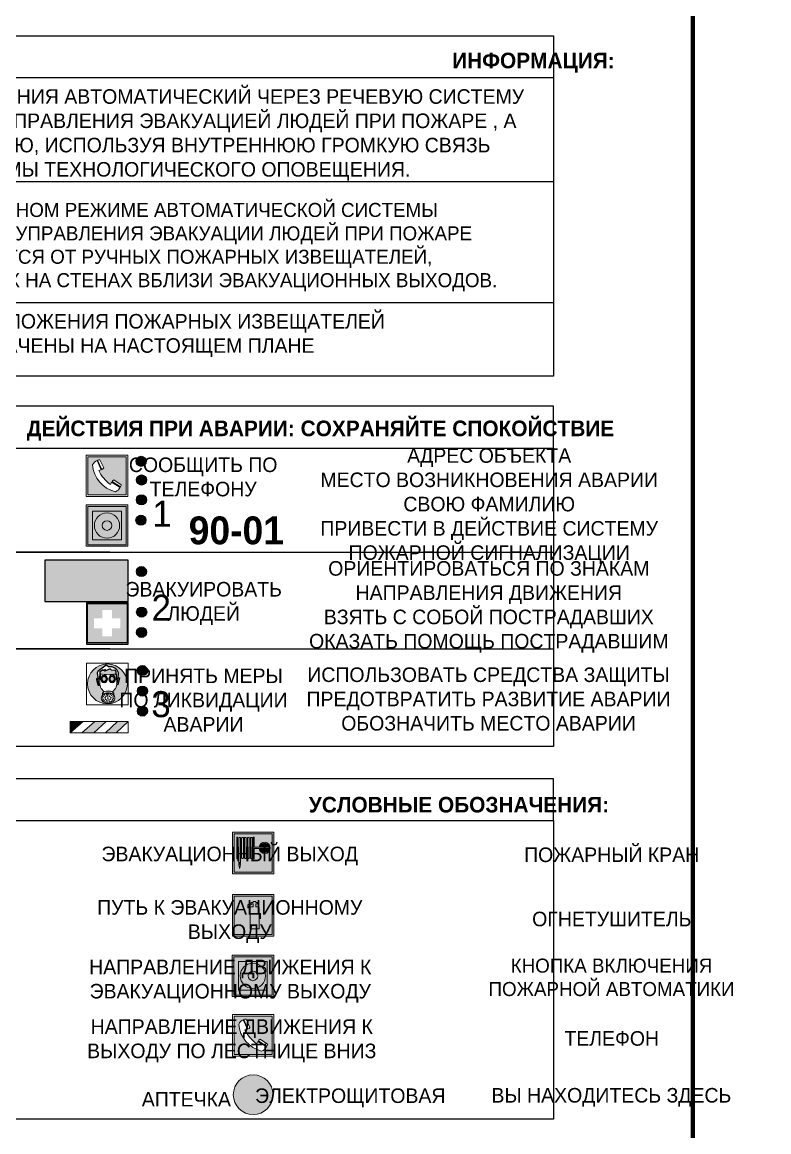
# Model space of a CAD drawing. Header units: millimetres. Extents: x 13114 to 67229, y 22859 to 38520.
# Drawn here: x 20714.1 to 20857.7, y 30531.2 to 30744.6 of the extents above; entities that cross this region are included whole.
import ezdxf

# ---------------------------------------------------------------- set-up
doc = ezdxf.new("R2010")
doc.units = ezdxf.units.MM
doc.styles.add('обычный', font='arial.ttf')

# ---------------------------------------------------------------- blocks, each defined once
blk = doc.blocks.new('A$C38D26F80')
h = blk.add_hatch(color=5)
h.dxf.hatch_style = 1
h.paths.add_polyline_path([(-8.77, -4.48, 1), (-0.19, -4.48, 1)])
h.paths.add_polyline_path([(-6.75, -3.58), (-6.75, -3.31), (-6.62, -3.22), (-6.5, -3.22), (-6.42, -3.3), (-6.39, -3.28), (-6.59, -2.23), (-6.59, -2.01), (-6.38, -1.58), (-4.76, -0.4), (-4.13, -0.79, -0.362848), (-2.1, -2.1, -0.201049), (-2.17, -2.48, 0.085434), (-2.26, -3.13), (-1.9, -3.16), (-2.25, -4.7), (-2.4, -4.59), (-2.43, -4.34), (-2.36, -4.34), (-2.14, -3.34), (-2.47, -3.42), (-2.58, -1.95), (-2.77, -1.58), (-3.58, -1.52), (-3.92, -1.26), (-5.05, -1.73), (-4.87, -1.39), (-5.41, -1.6), (-5.41, -1.46), (-6.13, -1.87), (-6.18, -3.5), (-6.56, -3.47), (-6.37, -4.59), (-6.16, -4.43), (-6.16, -4.66), (-6.36, -4.79), (-6.37, -4.8), (-6.51, -4.76)], flags=16)
h.paths.add_polyline_path([(-6.51, -4.76), (-6.36, -4.79), (-6.37, -4.8)], flags=0)
h.paths.add_polyline_path([(-5.92, -2.34, 0.089508), (-2.67, -2.35), (-2.48, -3.88, -0.268602), (-3.4, -6.18, 0.262449), (-5.2, -6.18, -0.268602), (-6.11, -3.88)], flags=16)
edge = h.paths.add_edge_path(flags=16)
edge.add_ellipse((-5.19, -3.41), major_axis=(0, 0.842), ratio=0.848992, start_angle=0, end_angle=360)
edge = h.paths.add_edge_path(flags=0)
edge.add_ellipse((-5.19, -3.39), major_axis=(0, 0.665), ratio=0.853798, start_angle=0, end_angle=360)
edge = h.paths.add_edge_path(flags=0)
edge.add_ellipse((-5.19, -3.4), major_axis=(0, 0.528), ratio=0.864094, start_angle=0, end_angle=360)
edge = h.paths.add_edge_path(flags=16)
edge.add_ellipse((-3.47, -3.4), major_axis=(0, 0.842), ratio=0.848992, start_angle=0, end_angle=360)
h.paths.add_polyline_path([(-3.13, -6.45), (-3.13, -6.84, 0.383174), (-5.57, -6.85), (-5.57, -6.49, -0.369952)], flags=16)
edge = h.paths.add_edge_path(flags=0)
edge.add_ellipse((-3.47, -3.39), major_axis=(0, 0.665), ratio=0.853798, start_angle=0, end_angle=360)
edge = h.paths.add_edge_path(flags=0)
edge.add_ellipse((-3.47, -3.4), major_axis=(0, 0.528), ratio=0.864094, start_angle=0, end_angle=360)
edge = h.paths.add_edge_path(flags=16)
edge.add_ellipse((-4.34, -7.57), major_axis=(-1.48, 0), ratio=0.744955, start_angle=0, end_angle=360)
h.paths.add_polyline_path([(-5.01, -6.85, -1), (-5.15, -6.85, -1)], flags=0)
h.paths.add_polyline_path([(-5.33, -7.14, -1), (-5.47, -7.14, -1)], flags=0)
h.paths.add_polyline_path([(-4.61, -6.71, -1), (-4.74, -6.71, -1)], flags=16)
h.paths.add_polyline_path([(-5.43, -7.51, -1), (-5.57, -7.51, -1)], flags=0)
h.paths.add_polyline_path([(-4.26, -6.67, -1), (-4.4, -6.67, -1)], flags=16)
h.paths.add_polyline_path([(-4.74, -7.14, -1), (-4.88, -7.14, -1)], flags=0)
h.paths.add_polyline_path([(-4.93, -7.43, -1), (-5.07, -7.43, -1)], flags=0)
h.paths.add_polyline_path([(-4.41, -7.07, -1), (-4.54, -7.07, -1)], flags=0)
h.paths.add_polyline_path([(-5.33, -7.87, -1), (-5.46, -7.87, -1)], flags=0)
h.paths.add_polyline_path([(-3.8, -6.71, -1), (-3.94, -6.71, -1)], flags=16)
h.paths.add_polyline_path([(-4.85, -7.78, -1), (-4.98, -7.78, -1)], flags=0)
h.paths.add_polyline_path([(-3.96, -7.14, -1), (-4.1, -7.14, -1)], flags=0)
h.paths.add_polyline_path([(-4.33, -7.53, -1), (-4.47, -7.53, -1)], flags=0)
h.paths.add_polyline_path([(-5.09, -8.12, -1), (-5.23, -8.12, -1)], flags=0)
h.paths.add_polyline_path([(-3.5, -6.94, -1), (-3.64, -6.94, -1)], flags=0)
h.paths.add_polyline_path([(-4.54, -7.97, -1), (-4.68, -7.97, -1)], flags=0)
h.paths.add_polyline_path([(-3.66, -7.39, -1), (-3.8, -7.39, -1)], flags=0)
h.paths.add_polyline_path([(-4.73, -8.35, -1), (-4.86, -8.35, -1)], flags=0)
h.paths.add_polyline_path([(-4.09, -7.96, -1), (-4.23, -7.96, -1)], flags=0)
h.paths.add_polyline_path([(-3.77, -7.74, -1), (-3.91, -7.74, -1)], flags=0)
h.paths.add_polyline_path([(-3.22, -7.27, -1), (-3.35, -7.27, -1)], flags=0)
h.paths.add_polyline_path([(-4.34, -8.4, -1), (-4.47, -8.4, -1)], flags=0)
h.paths.add_polyline_path([(-3.16, -7.61, -1), (-3.3, -7.61, -1)], flags=0)
h.paths.add_polyline_path([(-3.9, -8.35, -1), (-4.04, -8.35, -1)], flags=0)
h.paths.add_polyline_path([(-3.32, -7.91, -1), (-3.46, -7.91, -1)], flags=0)
h.paths.add_polyline_path([(-3.55, -8.23, -1), (-3.69, -8.23, -1)], flags=0)
at = {"color": 5, "lineweight": 5}
for p, q in [((-4.48, 0), (-8.96, 0)), ((-8.96, 0), (-8.96, -4.48)), ((-4.48, 0), (0, 0)), ((0, 0), (0, -4.48)), ((-6.59, -2.01), (-6.38, -1.58)), ((-6.59, -2.23), (-6.59, -2.01)), ((-6.39, -3.28), (-6.59, -2.23)), ((-6.38, -1.58), (-4.76, -0.4)), ((-6.13, -1.87), (-6.18, -3.5)), ((-5.41, -1.46), (-6.13, -1.87)), ((-5.92, -2.34), (-6.11, -3.88)), ((-4.87, -1.39), (-5.41, -1.6)), ((-5.41, -1.6), (-5.41, -1.46)), ((-3.92, -1.26), (-5.05, -1.73)), ((-5.05, -1.73), (-4.87, -1.39)), ((-4.76, -0.4), (-4.13, -0.79)), ((-3.58, -1.52), (-3.92, -1.26)), ((-2.77, -1.58), (-3.58, -1.52)), ((-2.58, -1.95), (-2.77, -1.58)), ((-2.67, -2.34), (-2.48, -3.88)), ((-2.47, -3.42), (-2.58, -1.95)), ((-8.96, -8.96), (-8.96, -4.48)), ((-6.75, -3.31), (-6.62, -3.22)), ((-6.75, -3.58), (-6.75, -3.31)), ((-6.51, -4.76), (-6.75, -3.58)), ((-6.62, -3.22), (-6.5, -3.22)), ((-6.18, -3.5), (-6.56, -3.47)), ((-6.56, -3.47), (-6.37, -4.59)), ((-6.37, -4.8), (-6.51, -4.76)), ((-6.5, -3.22), (-6.42, -3.3)), ((-6.42, -3.3), (-6.39, -3.28)), ((-6.37, -4.59), (-6.16, -4.43)), ((-6.16, -4.66), (-6.37, -4.8)), ((-6.16, -4.43), (-6.16, -4.66)), ((-2.14, -3.34), (-2.47, -3.42)), ((-2.43, -4.34), (-2.4, -4.59)), ((-2.43, -4.34), (-2.36, -4.34)), ((-2.4, -4.59), (-2.25, -4.7)), ((-2.36, -4.34), (-2.14, -3.34)), ((-1.9, -3.16), (-2.26, -3.13)), ((-2.25, -4.7), (-1.9, -3.16)), ((0, -8.96), (0, -4.48)), ((-5.57, -6.49), (-5.57, -6.85)), ((-3.13, -6.45), (-3.13, -6.84)), ((-4.48, -8.96), (-8.96, -8.96)), ((-4.48, -8.96), (0, -8.96))]:
    blk.add_line(p, q, dxfattribs=at)
at = {"color": 5}
for p, q in [((-6.59, -2.01), (-6.38, -1.58)), ((-6.59, -2.23), (-6.59, -2.01)), ((-6.39, -3.28), (-6.59, -2.23)), ((-6.38, -1.58), (-4.76, -0.4)), ((-6.13, -1.87), (-6.18, -3.5)), ((-5.41, -1.46), (-6.13, -1.87)), ((-4.87, -1.39), (-5.41, -1.6)), ((-5.41, -1.6), (-5.41, -1.46)), ((-3.92, -1.26), (-5.05, -1.73)), ((-5.05, -1.73), (-4.87, -1.39)), ((-4.76, -0.4), (-4.13, -0.79)), ((-3.58, -1.52), (-3.92, -1.26)), ((-2.77, -1.58), (-3.58, -1.52)), ((-2.58, -1.95), (-2.77, -1.58)), ((-2.47, -3.42), (-2.58, -1.95)), ((-6.75, -3.31), (-6.62, -3.22)), ((-6.75, -3.58), (-6.75, -3.31)), ((-6.51, -4.76), (-6.75, -3.58)), ((-6.62, -3.22), (-6.5, -3.22)), ((-6.18, -3.5), (-6.56, -3.47)), ((-6.56, -3.47), (-6.37, -4.59)), ((-6.37, -4.8), (-6.51, -4.76)), ((-6.36, -4.79), (-6.51, -4.76)), ((-6.5, -3.22), (-6.42, -3.3)), ((-6.42, -3.3), (-6.39, -3.28)), ((-6.37, -4.59), (-6.16, -4.43)), ((-6.16, -4.66), (-6.37, -4.8)), ((-6.16, -4.66), (-6.36, -4.79)), ((-6.16, -4.43), (-6.16, -4.66)), ((-2.14, -3.34), (-2.47, -3.42)), ((-2.4, -4.59), (-2.43, -4.34)), ((-2.43, -4.34), (-2.36, -4.34)), ((-2.25, -4.7), (-2.4, -4.59)), ((-2.36, -4.34), (-2.14, -3.34)), ((-2.26, -3.13), (-1.9, -3.16)), ((-1.9, -3.16), (-2.25, -4.7))]:
    blk.add_line(p, q, dxfattribs=at)
at = {"color": 5, "lineweight": 5}
for centre, radius in [((-4.48, -4.48), 4.29), ((-5.4, -7.14), 0.0678), ((-5.08, -6.85), 0.0678), ((-4.81, -7.14), 0.0678), ((-4.67, -6.71), 0.0678), ((-4.47, -7.07), 0.0678), ((-4.33, -6.67), 0.0678), ((-4.03, -7.14), 0.0678), ((-3.87, -6.71), 0.0678), ((-3.57, -6.94), 0.0678), ((-5.5, -7.51), 0.0678), ((-5.4, -7.87), 0.0678), ((-5.16, -8.12), 0.0678), ((-5, -7.43), 0.0678), ((-4.91, -7.78), 0.0678), ((-4.79, -8.35), 0.0678), ((-4.61, -7.97), 0.0678), ((-4.4, -7.53), 0.0678), ((-4.4, -8.4), 0.0678), ((-4.16, -7.96), 0.0678), ((-3.97, -8.35), 0.0678), ((-3.84, -7.74), 0.0678), ((-3.73, -7.39), 0.0678), ((-3.62, -8.23), 0.0678), ((-3.39, -7.91), 0.0678), ((-3.28, -7.27), 0.0678), ((-3.23, -7.61), 0.0678)]:
    blk.add_circle(centre, radius, dxfattribs=at)
for centre, radius, start, end in [((-4.28, 6.66), 9.15, 259.6987, 280.1569), ((-2.6, -2.2), 0.513, 326.4781, 11.7739), ((-3.66, -4.24), 2.47, 171.573, 231.7124), ((-4.93, -4.24), 2.47, 308.2876, 8.427), ((-0.47, -3.05), 1.79, 161.5846, 182.4584), ((-4.33, -7.88), 1.87, 50.358, 131.5662), ((-4.34, -8.2), 1.82, 48.4943, 132.3565), ((-4.3, -7.78), 1.83, 60.5889, 119.4111)]:
    blk.add_arc(centre, radius, start, end, dxfattribs=at)
at = {"color": 5}
for centre, radius, start, end in [((-3.89, -2.66), 1.88, 17.387, 97.1599), ((-2.6, -2.2), 0.511, 326.3906, 11.8614), ((-0.35, -3.07), 1.91, 162.2553, 181.7878)]:
    blk.add_arc(centre, radius, start, end, dxfattribs=at)
at = {"color": 5, "lineweight": 5}
for centre, major_axis, ratio in [((-5.19, -3.41), (0, 0.842), 0.848992), ((-5.19, -3.39), (0, 0.665), 0.853798), ((-5.19, -3.4), (0, 0.528), 0.864094), ((-3.47, -3.4), (0, 0.842), 0.848992), ((-3.47, -3.39), (0, 0.665), 0.853798), ((-3.47, -3.4), (0, 0.528), 0.864094), ((-4.34, -7.57), (-1.48, 0), 0.744955)]:
    blk.add_ellipse(centre, major_axis=major_axis, ratio=ratio, dxfattribs=at)
blk = doc.blocks.new('A$C47DD6509')
at = {"lineweight": 5}
for points in [[(-8.69, 0), (-11.19, 0), (-11.19, -2.22)], [(-4.22, 0), (-6.45, 0), (-8.91, -2.22), (-6.61, -2.22)], [(0, 0), (-2.09, 0), (-4.36, -2.22), (-2.29, -2.22)]]:
    blk.add_hatch(color=242, dxfattribs=at).paths.add_polyline_path(points)
at = {"color": 242, "lineweight": 5}
for p, q in [((-11.19, -2.22), (-8.69, 0)), ((-11.19, -2.22), (-11.19, 0)), ((-11.19, 0), (-8.69, 0)), ((-11.19, 0), (0, 0)), ((-8.91, -2.22), (-6.45, 0)), ((-6.61, -2.22), (-4.22, 0)), ((-4.36, -2.22), (-2.09, 0)), ((-2.29, -2.22), (0, 0)), ((0, 0), (0, -2.22)), ((0, -2.22), (-11.19, -2.22))]:
    blk.add_line(p, q, dxfattribs=at)
blk = doc.blocks.new('A$C32E8229D')
at = {"true_color": 0xffffff}
blk.add_hatch(color=7, dxfattribs=at).paths.add_polyline_path([(0, 0), (0, -8), (16, -8), (16, 0)])
h = blk.add_hatch(color=126)
h.paths.add_polyline_path([(0.2, -0.2), (15.8, -0.2), (15.8, -7.8), (0.2, -7.8)])
h.paths.add_polyline_path([(13.49, -2.05), (12.08, -2.05), (11.37, -2.63, 0.162397), (11.29, -2.84), (11.29, -3.63), (10.35, -3.63), (10.35, -4.05), (11.68, -4.05), (11.68, -3.48), (12.26, -4.28), (11.29, -5.1), (11.29, -6.78), (11.85, -6.78), (11.85, -5.44), (12.8, -4.64), (12.8, -5.94), (14.46, -5.94), (14.46, -5.39), (13.45, -5.39), (13.45, -3.97), (12.46, -2.59), (13.15, -2.59), (13.69, -3.34), (14.18, -3)], flags=16)
h.paths.add_polyline_path([(10.74, -1.82, 1), (11.8, -1.82, 1)], flags=16)
h.paths.add_polyline_path([(9.39, -3.59), (5.99, -3.59), (6.56, -3.03), (5.91, -3.03), (5.1, -3.83), (5.91, -4.64), (6.56, -4.64), (5.99, -4.09), (9.39, -4.09)], flags=16)
h.paths.add_polyline_path([(4.29, -1.08), (1.72, -1.08), (1.72, -6.6), (4.29, -6.6)], flags=16)
at = {"color": 126}
blk.add_lwpolyline([(16, -8), (0, -8), (0, 0), (16, 0)], close=True, dxfattribs=at)
blk = doc.blocks.new('A$C18900ED3')
h = blk.add_hatch(color=126)
h.paths.add_polyline_path([(-0.18, -0.18), (-7.02, -0.18), (-7.02, -7.02), (-0.18, -7.02)])
h.paths.add_polyline_path([(-5.89, -4.46), (-5.89, -2.77), (-4.46, -2.77), (-4.46, -1.31), (-2.77, -1.31), (-2.77, -2.77), (-1.33, -2.77), (-1.33, -4.46), (-2.77, -4.46), (-2.77, -5.89), (-4.46, -5.89), (-4.46, -4.46)], flags=16)
at = {"color": 126}
for p, q in [((-7.2, 0), (-7.2, -7.2)), ((0, 0), (-7.2, 0)), ((0, -7.2), (0, 0)), ((-7.02, -7.02), (-7.02, -0.18)), ((-7.02, -0.18), (-0.18, -0.18)), ((-0.18, -0.18), (-0.18, -7.02)), ((-7.2, -7.2), (0, -7.2)), ((-0.18, -7.02), (-7.02, -7.02))]:
    blk.add_line(p, q, dxfattribs=at)
blk = doc.blocks.new('A$C456E1F9C')
at = {"lineweight": 5}
h = blk.add_hatch(color=242, dxfattribs=at)
h.paths.add_polyline_path([(0.51, -1.47), (0.51, -13.26), (12.29, -13.26), (12.29, -1.47)])
h.paths.add_polyline_path([(5.42, -4.95, -0.254479), (4.78, -5.4), (3.52, -2.53, -0.209735), (4.23, -2.4)], flags=16)
h.paths.add_polyline_path([(8.53, -8.6), (10.87, -10.17), (10.54, -10.76), (8.03, -9.13, -0.192251)], flags=16)
h.paths.add_polyline_path([(4.61, -5.49, 0.005518), (3.87, -5.72, 0.128647), (7.49, -10.01, 0.00809), (7.83, -9.33), (10.47, -10.97, -0.16736), (8.99, -12.25, -0.327862), (1.95, -3.95, -0.166952), (3.36, -2.62)], flags=16)
at = {"color": 242, "lineweight": 5}
for p, q in [((0, -13.77), (0, -0.97)), ((12.8, -0.97), (0, -0.97)), ((4.61, -5.49), (3.36, -2.62)), ((3.52, -2.53), (4.78, -5.4)), ((4.23, -2.4), (5.42, -4.95)), ((12.8, -13.77), (12.8, -0.97)), ((7.83, -9.33), (10.47, -10.97)), ((8.03, -9.13), (10.54, -10.76)), ((10.81, -10.12), (8.53, -8.6)), ((10.8, -10.3), (10.81, -10.12)), ((10.54, -10.76), (10.8, -10.3)), ((0, -13.77), (12.8, -13.77))]:
    blk.add_line(p, q, dxfattribs=at)
blk.add_lwpolyline([(0.51, -1.47), (12.29, -1.47), (12.29, -13.26), (0.51, -13.26)], close=True, dxfattribs=at)
for centre, radius, start, end in [((4.59, -5.34), 2.99, 114.2845, 152.1974), ((4.02, -3.27), 0.891, 76.3284, 123.7092), ((11.12, -3.31), 9.19, 183.9915, 256.6009), ((14.98, -39.1), 35.17, 107.1487, 108.4135), ((13.86, -0.94), 11.08, 205.5536, 234.8762), ((4.68, -4.59), 0.824, 276.9621, 334.0723), ((-13.31, 0.8), 23.44, 332.5487, 334.4027), ((8.94, -9.5), 0.989, 114.4092, 157.9388), ((7.87, -9.46), 3, 291.9291, 329.9329)]:
    blk.add_arc(centre, radius, start, end, dxfattribs=at)
blk = doc.blocks.new('A$C54414219')
at = {"true_color": 0xffffff}
h = blk.add_hatch(color=7, dxfattribs=at)
h.paths.add_polyline_path([(2.39, -9.45), (2.39, -18.3), (11.23, -18.3), (11.23, -9.45)], flags=0)
h.paths.add_polyline_path([(10.71, -13.87, -1), (2.92, -13.87, -1)], flags=0)
h.paths.add_polyline_path([(8.3, -13.87, -1), (5.33, -13.87, -1)], flags=0)
h.paths.add_polyline_path([(0.41, -7.47), (0.41, -20.27), (13.21, -20.27), (13.21, -7.47)])
h.paths.add_polyline_path([(0.92, -19.77), (12.71, -19.77), (12.71, -7.98), (0.92, -7.98)], flags=16)
h.paths.add_polyline_path([(11.23, -9.45), (11.23, -18.3), (2.39, -18.3), (2.39, -9.45)], flags=0)
at = {"lineweight": 5}
h = blk.add_hatch(color=242, dxfattribs=at)
h.paths.add_polyline_path([(12.71, -7.98), (0.92, -7.98), (0.92, -19.77), (12.71, -19.77)])
h.paths.add_polyline_path([(11.23, -18.3), (2.39, -18.3), (2.39, -9.45), (11.23, -9.45)], flags=16)
h.paths.add_polyline_path([(10.71, -13.87, -1), (2.92, -13.87, -1)], flags=0)
h.paths.add_polyline_path([(8.3, -13.87, -1), (5.33, -13.87, -1)], flags=0)
at = {"true_color": 0xffffff}
h = blk.add_hatch(color=7, dxfattribs=at)
h.paths.add_polyline_path([(2.39, -9.45), (2.39, -18.3), (11.23, -18.3), (11.23, -9.45)])
h.paths.add_polyline_path([(10.71, -13.87, -1), (2.92, -13.87, -1)], flags=16)
h.paths.add_polyline_path([(8.3, -13.87, -1), (5.33, -13.87, -1)], flags=0)
at = {"lineweight": 5}
h = blk.add_hatch(color=242, dxfattribs=at)
h.paths.add_polyline_path([(2.92, -13.87, 1), (10.71, -13.87, 1)])
h.paths.add_polyline_path([(8.3, -13.87, -1), (5.33, -13.87, -1)], flags=16)
at = {"color": 242, "lineweight": 5}
for p, q in [((0.41, -20.27), (0.41, -7.47)), ((0.41, -7.47), (13.21, -7.47)), ((0.41, -7.47), (13.21, -7.47)), ((13.21, -20.27), (13.21, -7.47)), ((0.41, -20.27), (13.21, -20.27))]:
    blk.add_line(p, q, dxfattribs=at)
for points in [[(0.92, -7.98), (12.71, -7.98), (12.71, -19.77), (0.92, -19.77)], [(2.39, -9.45), (11.23, -9.45), (11.23, -18.3), (2.39, -18.3)]]:
    blk.add_lwpolyline(points, close=True, dxfattribs=at)
for radius in [3.89, 1.49]:
    blk.add_circle((6.81, -13.87), radius, dxfattribs=at)
blk = doc.blocks.new('A$C37112FD5')
at = {"true_color": 0xf5f5ff}
h = blk.add_hatch(color=7, dxfattribs=at)
h.dxf.hatch_style = 1
h.paths.add_polyline_path([(12.8, -7.4), (0, -7.4), (0, -20.2), (12.8, -20.2)])
h.paths.add_polyline_path([(12.29, -7.91), (12.29, -19.69), (0.51, -19.69), (0.51, -7.91)], flags=16)
h.paths.add_polyline_path([(4.98, -9.04, -0.42597), (5.17, -9.22), (5.17, -12.25), (5.17, -15.29, -0.432244), (4.98, -15.47), (4.83, -15.47, -0.42597), (4.64, -15.29), (4.64, -12.25), (4.64, -9.22, -0.432244), (4.83, -9.04)], flags=0)
h.paths.add_polyline_path([(4.28, -9.22), (4.28, -12.25), (4.28, -15.29, -0.432244), (4.09, -15.47), (3.94, -15.47, -0.42597), (3.75, -15.29), (3.75, -12.25), (3.75, -9.22, -0.432244), (3.94, -9.04), (4.09, -9.04, -0.42597)], flags=0)
h.paths.add_polyline_path([(5.72, -9.04), (5.87, -9.04, -0.42597), (6.06, -9.22), (6.06, -12.25), (6.06, -15.29, -0.432244), (5.87, -15.47), (5.72, -15.47, -0.42597), (5.53, -15.29), (5.53, -12.25), (5.53, -9.22, -0.432244)], flags=0)
h.paths.add_polyline_path([(6.42, -8.9), (6.5, -8.9, -0.42597), (6.69, -9.08), (6.69, -12.03), (8.21, -12.03, -15.824349), (8.21, -12.47), (6.69, -12.47), (6.69, -15.42, -0.432244), (6.5, -15.6), (6.42, -15.6)], flags=0)
h.paths.add_polyline_path([(3.39, -9.22), (3.39, -12.25), (3.39, -15.29, -0.432244), (3.2, -15.47), (3.05, -15.47, -0.42597), (2.85, -15.29), (2.85, -12.25), (2.85, -9.22, -0.432244), (3.05, -9.04), (3.2, -9.04, -0.42597)], flags=0)
h.paths.add_polyline_path([(2.5, -9.22), (2.5, -16.71), (1.96, -16.71), (1.96, -9.22, -0.432244), (2.15, -9.04), (2.31, -9.04, -0.42597)], flags=0)
h.paths.add_polyline_path([(1.61, -8.9), (1.61, -15.6), (1.57, -15.6, -0.42597), (1.37, -15.42), (1.37, -12.03), (1.37, -9.09, -0.432244), (1.57, -8.9)], flags=0)
h.paths.add_polyline_path([(9.76, -10.81), (9.76, -12.03), (8.49, -12.03, -0.336371)], flags=0)
h.paths.add_polyline_path([(8.49, -12.47), (9.76, -12.47), (9.76, -13.7, -0.336371)], flags=0)
h.paths.add_polyline_path([(10.11, -10.81, -0.336371), (11.38, -12.03), (10.11, -12.03)], flags=0)
h.paths.add_polyline_path([(10.11, -12.47), (11.38, -12.47, -0.336371), (10.11, -13.7)], flags=0)
h.paths.add_polyline_path([(2.5, -16.84), (2.5, -17.05), (1.97, -17.05), (1.97, -16.84)], flags=0)
h.paths.add_polyline_path([(2.5, -17.24, -0.033778), (2.24, -18.6, -0.033778), (1.97, -17.24)], flags=0)
h = blk.add_hatch(color=242)
h.dxf.hatch_style = 1
h.paths.add_polyline_path([(12.29, -7.91), (0.51, -7.91), (0.51, -19.69), (12.29, -19.69)])
h.paths.add_polyline_path([(6.42, -15.6), (6.42, -8.9), (6.5, -8.9, -0.42597), (6.69, -9.08), (6.69, -12.03), (8.21, -12.03, -15.824349), (8.21, -12.47), (6.69, -12.47), (6.69, -15.42, -0.432244), (6.5, -15.6)], flags=16)
h.paths.add_polyline_path([(5.87, -15.47), (5.72, -15.47, -0.42597), (5.53, -15.29), (5.53, -12.25), (5.53, -9.22, -0.432244), (5.72, -9.04), (5.87, -9.04, -0.42597), (6.06, -9.22), (6.06, -12.25), (6.06, -15.29, -0.432244)], flags=16)
h.paths.add_polyline_path([(4.98, -15.47), (4.83, -15.47, -0.42597), (4.64, -15.29), (4.64, -12.25), (4.64, -9.22, -0.432244), (4.83, -9.04), (4.98, -9.04, -0.42597), (5.17, -9.22), (5.17, -12.25), (5.17, -15.29, -0.432244)], flags=16)
h.paths.add_polyline_path([(4.09, -15.47), (3.94, -15.47, -0.42597), (3.75, -15.29), (3.75, -12.25), (3.75, -9.22, -0.432244), (3.94, -9.04), (4.09, -9.04, -0.42597), (4.28, -9.22), (4.28, -12.25), (4.28, -15.29, -0.432244)], flags=16)
h.paths.add_polyline_path([(3.2, -15.47), (3.05, -15.47, -0.42597), (2.85, -15.29), (2.85, -12.25), (2.85, -9.22, -0.432244), (3.05, -9.04), (3.2, -9.04, -0.42597), (3.39, -9.22), (3.39, -12.25), (3.39, -15.29, -0.432244)], flags=16)
h.paths.add_polyline_path([(2.5, -17.05), (1.97, -17.05), (1.97, -16.84), (2.5, -16.84)], flags=16)
h.paths.add_polyline_path([(2.5, -17.24, -0.033778), (2.24, -18.6, -0.033778), (1.97, -17.24)], flags=16)
h.paths.add_polyline_path([(2.5, -16.71), (1.96, -16.71), (1.96, -9.22, -0.432244), (2.15, -9.04), (2.31, -9.04, -0.42597), (2.5, -9.22)], flags=16)
h.paths.add_polyline_path([(1.61, -15.6), (1.57, -15.6, -0.42597), (1.37, -15.42), (1.37, -12.03), (1.37, -9.09, -0.432244), (1.57, -8.9), (1.61, -8.9)], flags=16)
h.paths.add_polyline_path([(8.49, -12.47), (9.76, -12.47), (9.76, -13.7, -0.336371)], flags=0)
h.paths.add_polyline_path([(10.11, -13.7), (10.11, -12.47), (11.38, -12.47, -0.336371)], flags=0)
h.paths.add_polyline_path([(8.49, -12.03, -0.336371), (9.76, -10.81), (9.76, -12.03)], flags=0)
h.paths.add_polyline_path([(10.11, -12.03), (10.11, -10.81, -0.336371), (11.38, -12.03)], flags=0)
h = blk.add_hatch(color=7, dxfattribs=at)
h.dxf.hatch_style = 1
h.paths.add_polyline_path([(1.61, -8.9), (1.57, -8.9, 0.432244), (1.37, -9.09), (1.37, -12.03), (1.37, -15.42, 0.42597), (1.57, -15.6), (1.61, -15.6)])
h.paths.add_polyline_path([(2.5, -9.22, 0.42597), (2.31, -9.04), (2.15, -9.04, 0.432244), (1.96, -9.22), (1.96, -16.71), (2.5, -16.71)])
h.paths.add_polyline_path([(2.5, -16.84), (1.97, -16.84), (1.97, -17.05), (2.5, -17.05)])
h.paths.add_polyline_path([(2.5, -17.24), (1.97, -17.24, 0.033778), (2.24, -18.6, 0.033778)])
h.paths.add_polyline_path([(3.39, -12.25), (3.39, -9.22, 0.42597), (3.2, -9.04), (3.05, -9.04, 0.432244), (2.85, -9.22), (2.85, -12.25), (2.85, -15.29, 0.42597), (3.05, -15.47), (3.2, -15.47, 0.432244), (3.39, -15.29)])
h.paths.add_polyline_path([(4.28, -12.25), (4.28, -9.22, 0.42597), (4.09, -9.04), (3.94, -9.04, 0.432244), (3.75, -9.22), (3.75, -12.25), (3.75, -15.29, 0.42597), (3.94, -15.47), (4.09, -15.47, 0.432244), (4.28, -15.29)])
h.paths.add_polyline_path([(5.17, -12.25), (5.17, -9.22, 0.42597), (4.98, -9.04), (4.83, -9.04, 0.432244), (4.64, -9.22), (4.64, -12.25), (4.64, -15.29, 0.42597), (4.83, -15.47), (4.98, -15.47, 0.432244), (5.17, -15.29)])
h.paths.add_polyline_path([(6.06, -12.25), (6.06, -9.22, 0.42597), (5.87, -9.04), (5.72, -9.04, 0.432244), (5.53, -9.22), (5.53, -12.25), (5.53, -15.29, 0.42597), (5.72, -15.47), (5.87, -15.47, 0.432244), (6.06, -15.29)])
h.paths.add_polyline_path([(6.69, -12.47), (8.21, -12.47, 15.824349), (8.21, -12.03), (6.69, -12.03), (6.69, -9.08, 0.42597), (6.5, -8.9), (6.42, -8.9), (6.42, -15.6), (6.5, -15.6, 0.432244), (6.69, -15.42)])
h.paths.add_polyline_path([(8.49, -12.47), (9.76, -12.47), (9.76, -13.7, -0.336371)], flags=16)
h.paths.add_polyline_path([(8.49, -12.03, -0.336371), (9.76, -10.81), (9.76, -12.03)], flags=16)
h.paths.add_polyline_path([(10.11, -12.47), (11.38, -12.47, -0.336371), (10.11, -13.7)], flags=16)
h.paths.add_polyline_path([(10.11, -12.03), (10.11, -10.81, -0.336371), (11.38, -12.03)], flags=16)
h = blk.add_hatch(color=242)
h.dxf.hatch_style = 1
h.paths.add_polyline_path([(9.76, -10.81, 0.336371), (8.49, -12.03), (9.76, -12.03)])
h.paths.add_polyline_path([(10.11, -10.81), (10.11, -12.03), (11.38, -12.03, 0.336371)])
h.paths.add_polyline_path([(11.38, -12.47), (10.11, -12.47), (10.11, -13.7, 0.336371)])
h.paths.add_polyline_path([(9.76, -12.47), (8.49, -12.47, 0.336371), (9.76, -13.7)])
at = {"color": 242, "lineweight": 5}
for p, q in [((0, -20.2), (0, -7.4)), ((0, -7.4), (12.8, -7.4)), ((1.37, -12.03), (1.37, -9.08)), ((1.57, -8.9), (1.61, -8.9)), ((1.61, -8.9), (1.61, -15.6)), ((1.96, -16.71), (1.96, -9.22)), ((2.15, -9.04), (2.31, -9.04)), ((2.5, -16.71), (2.5, -9.22)), ((2.85, -12.25), (2.85, -9.22)), ((3.05, -9.04), (3.2, -9.04)), ((3.39, -12.25), (3.39, -9.22)), ((3.75, -12.25), (3.75, -9.22)), ((3.94, -9.04), (4.09, -9.04)), ((4.28, -12.25), (4.28, -9.22)), ((4.64, -12.25), (4.64, -9.22)), ((4.83, -9.04), (4.98, -9.04)), ((5.17, -12.25), (5.17, -9.22)), ((5.53, -12.25), (5.53, -9.22)), ((5.72, -9.04), (5.87, -9.04)), ((6.06, -12.25), (6.06, -9.22)), ((6.42, -8.9), (6.42, -15.6)), ((6.5, -8.9), (6.42, -8.9)), ((6.69, -12.03), (6.69, -9.08)), ((12.8, -20.2), (12.8, -7.4)), ((1.37, -12.03), (1.37, -15.42)), ((2.85, -12.25), (2.85, -15.29)), ((3.39, -12.25), (3.39, -15.29)), ((3.75, -12.25), (3.75, -15.29)), ((4.28, -12.25), (4.28, -15.29)), ((4.64, -12.25), (4.64, -15.29)), ((5.17, -12.25), (5.17, -15.29)), ((5.53, -12.25), (5.53, -15.29)), ((6.06, -12.25), (6.06, -15.29)), ((8.21, -12.03), (6.69, -12.03)), ((8.21, -12.47), (6.69, -12.47)), ((6.69, -12.47), (6.69, -15.42)), ((9.76, -12.03), (8.49, -12.03)), ((9.76, -12.47), (8.49, -12.47)), ((9.76, -10.81), (9.76, -12.03)), ((9.76, -12.47), (9.76, -13.7)), ((10.11, -10.81), (10.11, -12.03)), ((11.38, -12.03), (10.11, -12.03)), ((11.38, -12.47), (10.11, -12.47)), ((10.11, -12.47), (10.11, -13.7)), ((1.57, -15.6), (1.61, -15.6)), ((1.96, -16.71), (2.5, -16.71)), ((1.97, -16.84), (2.5, -16.84)), ((1.97, -17.05), (1.97, -16.84)), ((2.5, -17.05), (1.97, -17.05)), ((2.5, -16.84), (2.5, -17.05)), ((3.05, -15.47), (3.2, -15.47)), ((3.94, -15.47), (4.09, -15.47)), ((4.83, -15.47), (4.98, -15.47)), ((5.72, -15.47), (5.87, -15.47)), ((6.42, -15.6), (6.5, -15.6)), ((0, -20.2), (12.8, -20.2)), ((1.97, -17.24), (2.5, -17.24))]:
    blk.add_line(p, q, dxfattribs=at)
blk.add_lwpolyline([(0.51, -7.91), (12.29, -7.91), (12.29, -19.69), (0.51, -19.69)], close=True, dxfattribs=at)
for centre, radius, start, end in [((1.56, -9.09), 0.182, 87.1027, 180.6071), ((2.15, -9.22), 0.182, 87.1027, 180.6071), ((2.32, -9.22), 0.182, 359.3929, 92.8973), ((3.04, -9.22), 0.182, 87.1027, 180.6071), ((3.21, -9.22), 0.182, 359.3929, 92.8973), ((3.93, -9.22), 0.182, 87.1027, 180.6071), ((4.1, -9.22), 0.182, 359.3929, 92.8973), ((4.82, -9.22), 0.182, 87.1027, 180.6071), ((4.99, -9.22), 0.182, 359.3929, 92.8973), ((5.71, -9.22), 0.182, 87.1027, 180.6071), ((5.88, -9.22), 0.182, 359.3929, 92.8973), ((6.51, -9.09), 0.182, 359.3929, 92.8973), ((9.93, -12.25), 1.74, 187.2319, 172.7681), ((9.93, -12.25), 1.46, 96.9927, 171.3585), ((9.93, -12.25), 1.46, 188.6415, 263.0073), ((9.93, -12.25), 1.46, 8.6415, 83.0073), ((9.93, -12.25), 1.46, 276.9927, 351.3585), ((1.56, -15.42), 0.182, 179.3929, 272.8973), ((3.04, -15.29), 0.182, 179.3929, 272.8973), ((3.21, -15.29), 0.182, 267.1027, 0.6071), ((3.93, -15.29), 0.182, 179.3929, 272.8973), ((4.1, -15.29), 0.182, 267.1027, 0.6071), ((4.82, -15.29), 0.182, 179.3929, 272.8973), ((4.99, -15.29), 0.182, 267.1027, 0.6071), ((5.71, -15.29), 0.182, 179.3929, 272.8973), ((5.88, -15.29), 0.182, 267.1027, 0.6071), ((6.51, -15.42), 0.182, 267.1027, 0.6071), ((12.17, -15.98), 10.27, 187.041, 194.7793), ((-7.7, -15.98), 10.27, 345.2207, 352.959)]:
    blk.add_arc(centre, radius, start, end, dxfattribs=at)
blk = doc.blocks.new('A$C7B8C2D5B')
at = {"lineweight": 0}
h = blk.add_hatch(color=5, dxfattribs=at)
h.dxf.hatch_style = 1
h.paths.add_polyline_path([(1.397, -3.024, 1), (-2.112, -3.024, 1)])
at = {"color": 5, "lineweight": 0}
blk.add_circle((-0.358, -3.024), 1.755, dxfattribs=at)
blk = doc.blocks.new('A$C3AD82952')
at = {"true_color": 0xf5f5ff}
h = blk.add_hatch(color=7, dxfattribs=at)
h.dxf.hatch_style = 1
h.paths.add_polyline_path([(8.21, 8.73, 0.414214), (7.89, 9.05), (7.22, 9.05), (7.22, 9.92), (7.59, 9.92, 1), (7.57, 10.36), (7.22, 10.36), (7.22, 10.6), (6.43, 10.6), (6.43, 10.36), (6.01, 10.36), (4.74, 9.59), (4.74, 8.69), (4.98, 8.73), (4.98, 9.26), (6.12, 9.91), (6.43, 9.91), (6.43, 9.05), (5.76, 9.05, 0.414214), (5.44, 8.73), (5.44, 2.2), (8.21, 2.2)], flags=0)
h.paths.add_polyline_path([(12.8, 12.8), (0, 12.8), (0, 0), (12.8, 0)])
h.paths.add_polyline_path([(0.51, 12.29), (12.29, 12.29), (12.29, 0.51), (0.51, 0.51)], flags=16)
h.paths.add_polyline_path([(4.74, 9.59), (6.01, 10.36), (6.43, 10.36), (6.43, 10.6), (7.22, 10.6), (7.22, 10.36), (7.59, 10.36, -0.94586), (7.59, 9.92), (7.22, 9.92), (7.22, 9.05), (7.89, 9.05, -0.414214), (8.21, 8.73), (8.21, 2.2), (5.44, 2.2), (5.44, 8.73, -0.414214), (5.76, 9.05), (6.43, 9.05), (6.43, 9.91), (6.12, 9.91), (4.98, 9.26), (4.98, 8.73), (4.74, 8.69)], flags=0)
h = blk.add_hatch(color=242)
h.dxf.hatch_style = 1
h.paths.add_polyline_path([(12.29, 12.29), (0.51, 12.29), (0.51, 0.51), (12.29, 0.51)])
h.paths.add_polyline_path([(4.74, 8.69), (4.74, 9.59), (6.01, 10.36), (6.43, 10.36), (6.43, 10.6), (7.22, 10.6), (7.22, 10.36), (7.59, 10.36, -0.94586), (7.59, 9.92), (7.22, 9.92), (7.22, 9.05), (7.89, 9.05, -0.414214), (8.21, 8.73), (8.21, 2.2), (5.44, 2.2), (5.44, 8.73, -0.414214), (5.76, 9.05), (6.43, 9.05), (6.43, 9.91), (6.12, 9.91), (4.98, 9.26), (4.98, 8.73)], flags=16)
h = blk.add_hatch(color=7, dxfattribs=at)
h.dxf.hatch_style = 1
h.paths.add_polyline_path([(8.21, 8.73, 0.414214), (7.89, 9.05), (7.22, 9.05), (7.22, 9.92), (7.59, 9.92, 1), (7.57, 10.36), (7.22, 10.36), (7.22, 10.6), (6.43, 10.6), (6.43, 10.36), (6.01, 10.36), (4.74, 9.59), (4.74, 8.69), (4.98, 8.73), (4.98, 9.26), (6.12, 9.91), (6.43, 9.91), (6.43, 9.05), (5.76, 9.05, 0.414214), (5.44, 8.73), (5.44, 2.2), (8.21, 2.2)])
at = {"color": 242, "lineweight": 5}
for p, q in [((0, 0), (0, 12.8)), ((0, 12.8), (12.8, 12.8)), ((6.01, 10.36), (4.74, 9.59)), ((6.01, 10.36), (6.43, 10.36)), ((7.22, 10.6), (6.43, 10.6)), ((6.43, 10.6), (6.43, 10.36)), ((7.22, 10.36), (7.22, 10.6)), ((7.59, 10.36), (7.22, 10.36)), ((12.8, 0), (12.8, 12.8)), ((4.74, 9.59), (4.74, 8.69)), ((4.74, 8.69), (4.98, 8.73)), ((4.98, 9.26), (6.12, 9.91)), ((4.98, 8.73), (4.98, 9.26)), ((5.44, 2.2), (5.44, 8.73)), ((5.76, 9.05), (6.43, 9.05)), ((6.12, 9.91), (6.43, 9.91)), ((6.43, 9.91), (6.43, 9.05)), ((7.22, 9.05), (7.22, 9.92)), ((7.59, 9.92), (7.22, 9.92)), ((7.89, 9.05), (7.22, 9.05)), ((8.21, 2.2), (8.21, 8.73)), ((0, 0), (12.8, 0)), ((5.44, 2.2), (8.21, 2.2))]:
    blk.add_line(p, q, dxfattribs=at)
blk.add_lwpolyline([(0.51, 12.29), (12.29, 12.29), (12.29, 0.51), (0.51, 0.51)], close=True, dxfattribs=at)
for centre, radius, start, end in [((7.58, 10.14), 0.223, 273.1875, 86.8125), ((5.76, 8.73), 0.32, 90, 180), ((7.89, 8.73), 0.32, 0, 90)]:
    blk.add_arc(centre, radius, start, end, dxfattribs=at)

msp = doc.modelspace()

# ---------------------------------------------------------------- hatches: boundary and pattern name
at = {"lineweight": 0}
h = msp.add_hatch(color=256, dxfattribs=at)
h.dxf.hatch_style = 1
h.paths.add_polyline_path([(20736.04, 30660.1, 1), (20737.97, 30660.1, 1)])
h = msp.add_hatch(color=256, dxfattribs=at)
h.dxf.hatch_style = 1
h.paths.add_polyline_path([(20736.15, 30656.51, 1), (20738.08, 30656.51, 1)])
h = msp.add_hatch(color=256, dxfattribs=at)
h.dxf.hatch_style = 1
h.paths.add_polyline_path([(20736.11, 30652.7, 1), (20738.04, 30652.7, 1)])
h = msp.add_hatch(color=256, dxfattribs=at)
h.dxf.hatch_style = 1
h.paths.add_polyline_path([(20736.03, 30648.77, 1), (20737.96, 30648.77, 1)])
h = msp.add_hatch(color=256, dxfattribs=at)
h.dxf.hatch_style = 1
h.paths.add_polyline_path([(20736.11, 30638.89, 1), (20738.04, 30638.89, 1)])
h = msp.add_hatch(color=256, dxfattribs=at)
h.dxf.hatch_style = 1
h.paths.add_polyline_path([(20736.15, 30631.11, 1), (20738.08, 30631.11, 1)])
h = msp.add_hatch(color=256, dxfattribs=at)
h.dxf.hatch_style = 1
h.paths.add_polyline_path([(20736.14, 30627.2, 1), (20738.08, 30627.2, 1)])
h = msp.add_hatch(color=256, dxfattribs=at)
h.dxf.hatch_style = 1
h.paths.add_polyline_path([(20736.3, 30619.85, 1), (20738.23, 30619.85, 1)])
h = msp.add_hatch(color=256, dxfattribs=at)
h.dxf.hatch_style = 1
h.paths.add_polyline_path([(20736.3, 30615.91, 1), (20738.23, 30615.91, 1)])
h = msp.add_hatch(color=256, dxfattribs=at)
h.dxf.hatch_style = 1
h.paths.add_polyline_path([(20736.3, 30612.07, 1), (20738.23, 30612.07, 1)])

# ---------------------------------------------------------------- linework, layer by layer
at = {"color": 1, "lineweight": 100}
for points in [[(20243.15, 30895.27), (20843.15, 30895.27), (20843.15, 30500.27), (20243.15, 30500.27)], [(20843.15, 30895.27), (21443.15, 30895.27), (21443.15, 30500.27), (20843.15, 30500.27)]]:
    msp.add_lwpolyline(points, close=True, dxfattribs=at)
at = {"color": 0}
msp.add_lwpolyline([(20672.56, 30741.94), (20816.33, 30741.94), (20816.33, 30676.49), (20672.56, 30676.49)], close=True, dxfattribs=at)
for points in [[(20672.56, 30733.89), (20816.33, 30733.89)], [(20672.56, 30713.89), (20816.33, 30713.89)], [(20672.56, 30690.64), (20816.33, 30690.64)]]:
    msp.add_lwpolyline(points, dxfattribs=at)
for points in [[(20672.56, 30662.63), (20816.33, 30662.63), (20816.33, 30670.68), (20672.56, 30670.68)], [(20672.56, 30662.63), (20816.33, 30662.63), (20816.33, 30605.23), (20672.56, 30605.23)], [(20672.56, 30590.99), (20816.33, 30590.99), (20816.33, 30599.04), (20672.56, 30599.04)], [(20672.56, 30590.99), (20816.33, 30590.99), (20816.33, 30533.59), (20672.56, 30533.59)]]:
    msp.add_lwpolyline(points, close=True)
for points in [[(20730.98, 30642.64), (20672.56, 30642.64), (20816.33, 30642.64)], [(20730.98, 30624.06), (20672.56, 30624.06), (20816.33, 30624.06)]]:
    msp.add_lwpolyline(points)
for centre in [(20737.01, 30660.1), (20737.11, 30656.51), (20737.07, 30652.7), (20736.99, 30648.77), (20737.08, 30638.89), (20737.12, 30631.11), (20737.11, 30627.2), (20737.27, 30619.85), (20737.26, 30615.91), (20737.26, 30612.07)]:
    msp.add_circle(centre, 0.966)

# ---------------------------------------------------------------- block references
for name, p, xscale, yscale, zscale in [('A$C456E1F9C', (20726.45, 30661.91), 0.625, 0.625, 0.625), ('A$C54414219', (20726.2, 30656.42), 0.625, 0.625, 0.625), ('A$C18900ED3', (20734.52, 30632.96), 1.111111111007631, 1.111111111007631, 1.111111111007631), ('A$C38D26F80', (20734.54, 30621.29), 0.8928571427240968, 0.8928571427240968, 0.8928571427240968), ('A$C37112FD5', (20754.57, 30593.4), 0.6249984004534781, 0.6249984004534781, 0.6249984004534781), ('A$C3AD82952', (20754.57, 30568.79), 0.625, 0.625, 0.625), ('A$C54414219', (20754.26, 30569.81), 0.625, 0.625, 0.625), ('A$C456E1F9C', (20754.57, 30554.33), 0.625, 0.625, 0.625), ('A$C7B8C2D5B', (20759.35, 30544.87), 2.177419353276491, 2.177419353276491, 2.177419353276491)]:
    msp.add_blockref(name, p, dxfattribs=dict(xscale=xscale, yscale=yscale, zscale=zscale))
at = {"xscale": -1}
msp.add_blockref('A$C32E8229D', (20734.52, 30641.11), dxfattribs=at)
at = {"color": 242, "true_color": 0xc1121c}
msp.add_blockref('A$C47DD6509', (20734.54, 30610.07), dxfattribs=at)

# ---------------------------------------------------------------- texts
at = {"lineweight": 0, "attachment_point": 5, "style": 'обычный'}
for s, insert, char_height, width in [('{\\fProxima Nova Rg|b1|i0|c204|p2;ИНФОРМАЦИЯ:\\H1.1997x; }', (20812.47, 30736.75), 3, 175.1736), ('{\\fProxima Nova Rg|b0|i0|c204|p2;СПОСОБ ОПОВЕЩЕНИЯ АВТОМАТИЧЕСКИЙ ЧЕРЕЗ РЕЧЕВУЮ СИСТЕМУ ОПОВЕЩЕНИЯ И УПРАВЛЕНИЯ ЭВАКУАЦИЕЙ ЛЮДЕЙ ПРИ ПОЖАРЕ , А ТАК ЖЕ ВРУЧНУЮ, ИСПОЛЬЗУЯ ВНУТРЕННЮЮ ГРОМКУЮ СВЯЗЬ СИСТЕМЫ ТЕХНОЛОГИЧЕСКОГО ОПОВЕЩЕНИЯ.}', (20743.42, 30722.85), 2.8, 137.0334), ('{\\fProxima Nova Rg|b0|i0|c204|p2;\\P\\pt8.1;ЗАПУСК В РУЧНОМ РЕЖИМЕ АВТОМАТИЧЕСКОЙ СИСТЕМЫ ОПОВЕЩЕНИЯ  И УПРАВЛЕНИЯ ЭВАКУАЦИИ ЛЮДЕЙ ПРИ ПОЖАРЕ ПРОИЗВОДИТСЯ ОТ РУЧНЫХ ПОЖАРНЫХ ИЗВЕЩАТЕЛЕЙ, УСТАНАНОВЛЕННЫХ НА СТЕНАХ ВБЛИЗИ ЭВАКУАЦИОННЫХ ВЫХОДОВ. }', (20740.64, 30703.55), 2.7, 131.4512), ('\\pt8.4;{\\fProxima Nova Rg|b0|i0|c204|p2;\\PМЕСТА РАСПОЛОЖЕНИЯ ПОЖАРНЫХ ИЗВЕЩАТЕЛЕЙ ОБОЗНАЧЕНЫ НА НАСТОЯЩЕМ ПЛАНЕ}', (20733.94, 30686.63), 2.8, 118.5618), ('{\\fProxima Nova Rg|b1|i0|c204|p2;ДЕЙСТВИЯ ПРИ АВАРИИ: СОХРАНЯЙТЕ СПОКОЙСТВИЕ\\H1.6644x; }', (20771.51, 30666), 3, 175.1736), ('\\pi-8.4,l8.4,t8.4;{\\fProxima Nova Rg|b0|i0|c204|p2;АДРЕС ОБЪЕКТА\\PМЕСТО ВОЗНИКНОВЕНИЯ АВАРИИ\\PСВОЮ ФАМИЛИЮ\\PПРИВЕСТИ В ДЕЙСТВИЕ СИСТЕМУ \\PПОЖАРНОЙ СИГНАЛИЗАЦИИ}', (20803.96, 30651.47), 2.8, 126.6484), ('{\\fProxima Nova Rg|b0|i0|c204|p2;СООБЩИТЬ ПО \\PТЕЛЕФОНУ}', (20748.95, 30657.08), 2.8, 126.6484), ('{\\fProxima Nova Rg|b0|i0|c204|p2;1\\H1.1667x; }', (20741.05, 30650.02), 5, 126.6484), ('{\\fProxima Nova Rg|b1|i0|c204|p2;\\H1.0714x;90-01\\fProxima Nova Rg|b0|i0|c204|p2;\\H0.93331x; \\H1.3449x; }', (20755.33, 30646.78), 5, 126.6484), ('\\pi-8.4,l8.4,t8.4;{\\fProxima Nova Rg|b0|i0|c204|p2;ОРИЕНТИРОВАТЬСЯ ПО ЗНАКАМ \\PНАПРАВЛЕНИЯ ДВИЖЕНИЯ\\PВЗЯТЬ С СОБОЙ ПОСТРАДАВШИХ\\PОКАЗАТЬ ПОМОЩЬ ПОСТРАДАВШИМ}', (20803.89, 30632.1), 2.8, 126.6484), ('{\\fProxima Nova Rg|b0|i0|c204|p2;ЭВАКУИРОВАТЬ \\PЛЮДЕЙ}', (20749.05, 30632.76), 2.8, 126.6484), ('{\\fProxima Nova Rg|b0|i0|c204|p2;2\\H1.1967x; }', (20740.9, 30631.94), 5, 126.6484), ('{\\fProxima Nova Rg|b0|i0|c204|p2;ПРИНЯТЬ МЕРЫ \\PПО ЛИКВИДАЦИИ \\PАВАРИИ}', (20749.01, 30614.18), 2.8, 126.6484), ('\\pi-8.4,l8.4,t8.4;{\\fProxima Nova Rg|b0|i0|c204|p2;ИСПОЛЬЗОВАТЬ СРЕДСТВА ЗАЩИТЫ \\PПРЕДОТВРАТИТЬ РАЗВИТИЕ АВАРИИ\\PОБОЗНАЧИТЬ МЕСТО АВАРИИ}', (20803.83, 30614.37), 2.8, 126.6484), ('{\\fProxima Nova Rg|b0|i0|c204|p2;3\\H1.1967x; }', (20740.84, 30613.36), 5, 126.6484), ('{\\fProxima Nova Rg|b1|i0|c204|p2;УСЛОВНЫЕ ОБОЗНАЧЕНИЯ:\\H1.1997x; }', (20798.15, 30594.04), 3, 175.1736), ('\\pi-8.4,l8.4,t8.4;{\\fProxima Nova Rg|b0|i0|c204|p2;ЭВАКУАЦИОННЫЙ ВЫХОД\\H1.6404x; }', (20754.06, 30584.18), 2.8, 126.6484), ('\\pi-8.4,l8.4,t8.4;{\\fProxima Nova Rg|b0|i0|c204|p2;ПОЖАРНЫЙ КРАН\\H1.6404x; }', (20827.52, 30584.41), 2.8, 126.6484), ('\\pi-8.4,l8.4,t8.4;{\\fProxima Nova Rg|b0|i0|c204|p2;ПУТЬ К ЭВАКУАЦИОННОМУ \\PВЫХОДУ }', (20754.07, 30571.57), 2.8, 126.6484), ('\\pi-8.4,l8.4,t8.4;{\\fProxima Nova Rg|b0|i0|c204|p2;ОГНЕТУШИТЕЛЬ\\H1.1997x; }', (20827.54, 30572.06), 2.8, 126.6484), ('\\pi-8.4,l8.4,t8.4;{\\fProxima Nova Rg|b0|i0|c204|p2;НАПРАВЛЕНИЕ ДВИЖЕНИЯ К \\PЭВАКУАЦИОННОМУ ВЫХОДУ}', (20754.16, 30560.12), 2.8, 126.6484), ('\\pi-8.1,l8.1,t8.1;{\\fProxima Nova Rg|b0|i0|c204|p2;КНОПКА ВКЛЮЧЕНИЯ\\PПОЖАРНОЙ АВТОМАТИКИ}', (20827.49, 30560.84), 2.7, 126.6484), ('\\pi-8.4,l8.4,t8.4;{\\fProxima Nova Rg|b0|i0|c204|p2;НАПРАВЛЕНИЕ ДВИЖЕНИЯ К \\PВЫХОДУ ПО ЛЕСТНИЦЕ ВНИЗ}', (20754.45, 30548.64), 2.8, 126.6484), ('\\pi-8.4,l8.4,t8.4;{\\fProxima Nova Rg|b0|i0|c204|p2;ТЕЛЕФОН\\H1.1997x; }', (20827.53, 30549.09), 2.8, 126.6484), ('\\pi-8.4,l8.4,t8.4;{\\fProxima Nova Rg|b0|i0|c204|p2;АПТЕЧКА\\H1.1667x; }', (20745.72, 30537.42), 2.8, 126.6484), ('\\pi-8.4,l8.4,t8.4;{\\fProxima Nova Rg|b0|i0|c204|p2;ЭЛЕКТРОЩИТОВАЯ\\H1.1997x; }', (20777.24, 30537.69), 2.8, 126.6484), ('\\pi-8.4,l8.4,t8.4;{\\fProxima Nova Rg|b0|i0|c204|p2;ВЫ НАХОДИТЕСЬ ЗДЕСЬ\\H1.1997x; }', (20827.46, 30537.77), 2.8, 126.6484)]:
    msp.add_mtext(s, dxfattribs=dict(at, insert=insert, char_height=char_height, width=width))

doc.saveas('drawing.dxf')
